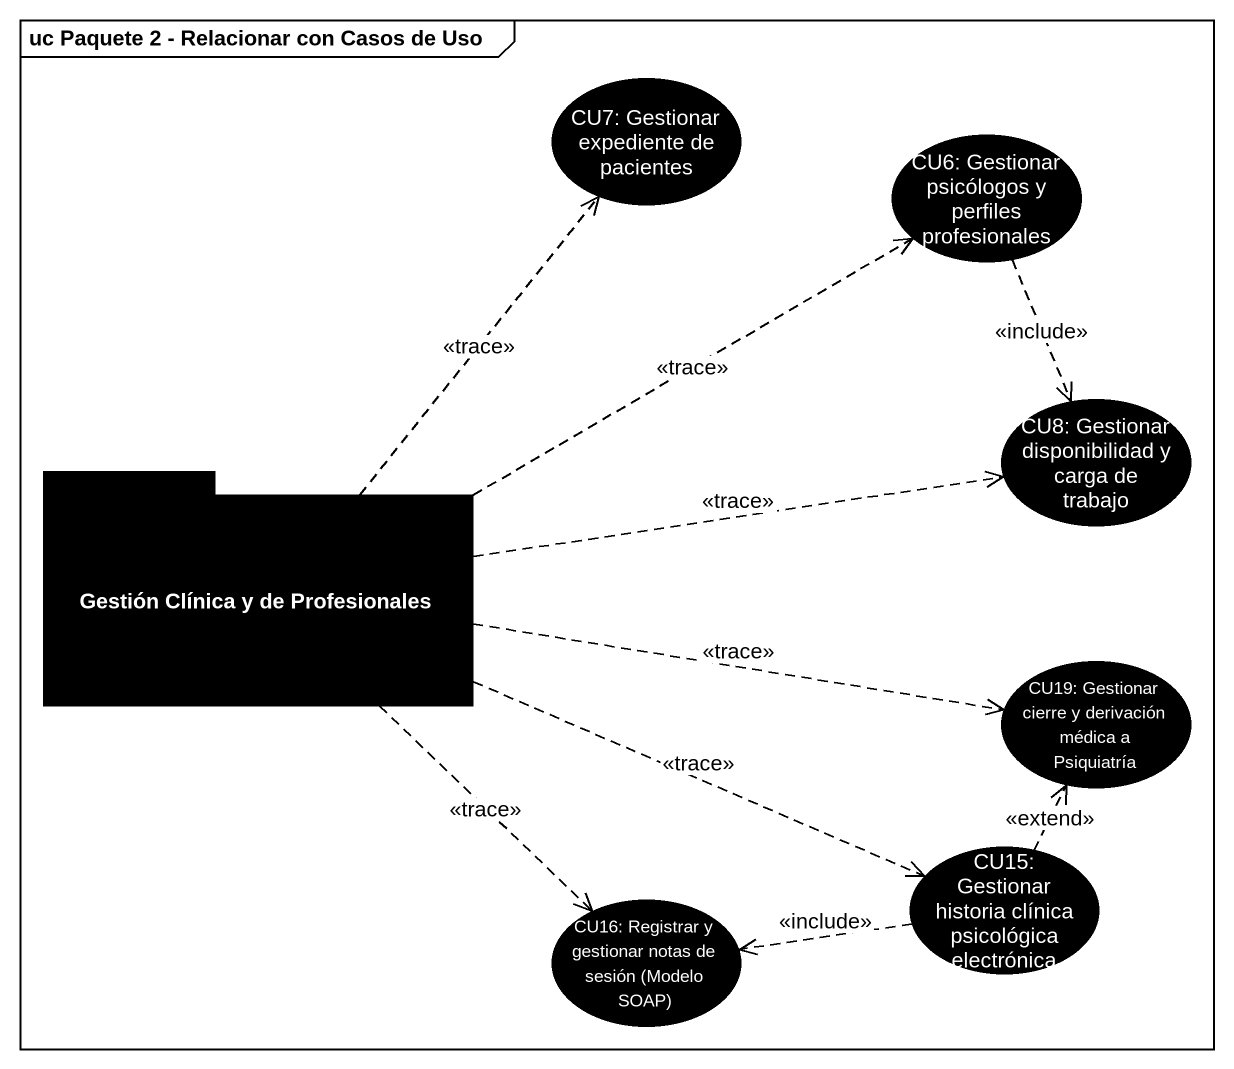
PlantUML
@startuml
mainframe uc Paquete 2 - Relacionar con Casos de Uso
usecase "CU7: Gestionar expediente de pacientes" as CU7_Gestionar_expediente_de #000000
usecase "CU6: Gestionar psicólogos y perfiles profesionales" as CU6_Gestionar_psicólogos_y #000000
usecase "CU8: Gestionar disponibilidad y carga de trabajo" as CU8_Gestionar #000000
package "Gestión Clínica y de Profesionales" as Gestión_Clínica_y_de #000000 {
}
usecase "CU19: Gestionar cierre y derivación médica a Psiquiatría" as CU19_Gestionar_cierre_y #000000
usecase "CU15: Gestionar historia clínica psicológica electrónica" as CU15_Gestionar_historia #000000
usecase "CU16: Registrar y gestionar notas de sesión (Modelo SOAP)" as CU16_Registrar_y_gestionar #000000
CU6_Gestionar_psicólogos_y ..> CU8_Gestionar : <<include>>
Gestión_Clínica_y_de .up.> CU7_Gestionar_expediente_de : <<trace>>
Gestión_Clínica_y_de .right.> CU6_Gestionar_psicólogos_y : <<trace>>
Gestión_Clínica_y_de .right.> CU8_Gestionar : <<trace>>
Gestión_Clínica_y_de .right.> CU19_Gestionar_cierre_y : <<trace>>
Gestión_Clínica_y_de .right.> CU15_Gestionar_historia : <<trace>>
Gestión_Clínica_y_de ..> CU16_Registrar_y_gestionar : <<trace>>
CU15_Gestionar_historia .up.> CU19_Gestionar_cierre_y : <<extend>>
CU15_Gestionar_historia .left.> CU16_Registrar_y_gestionar : <<include>>
@enduml
